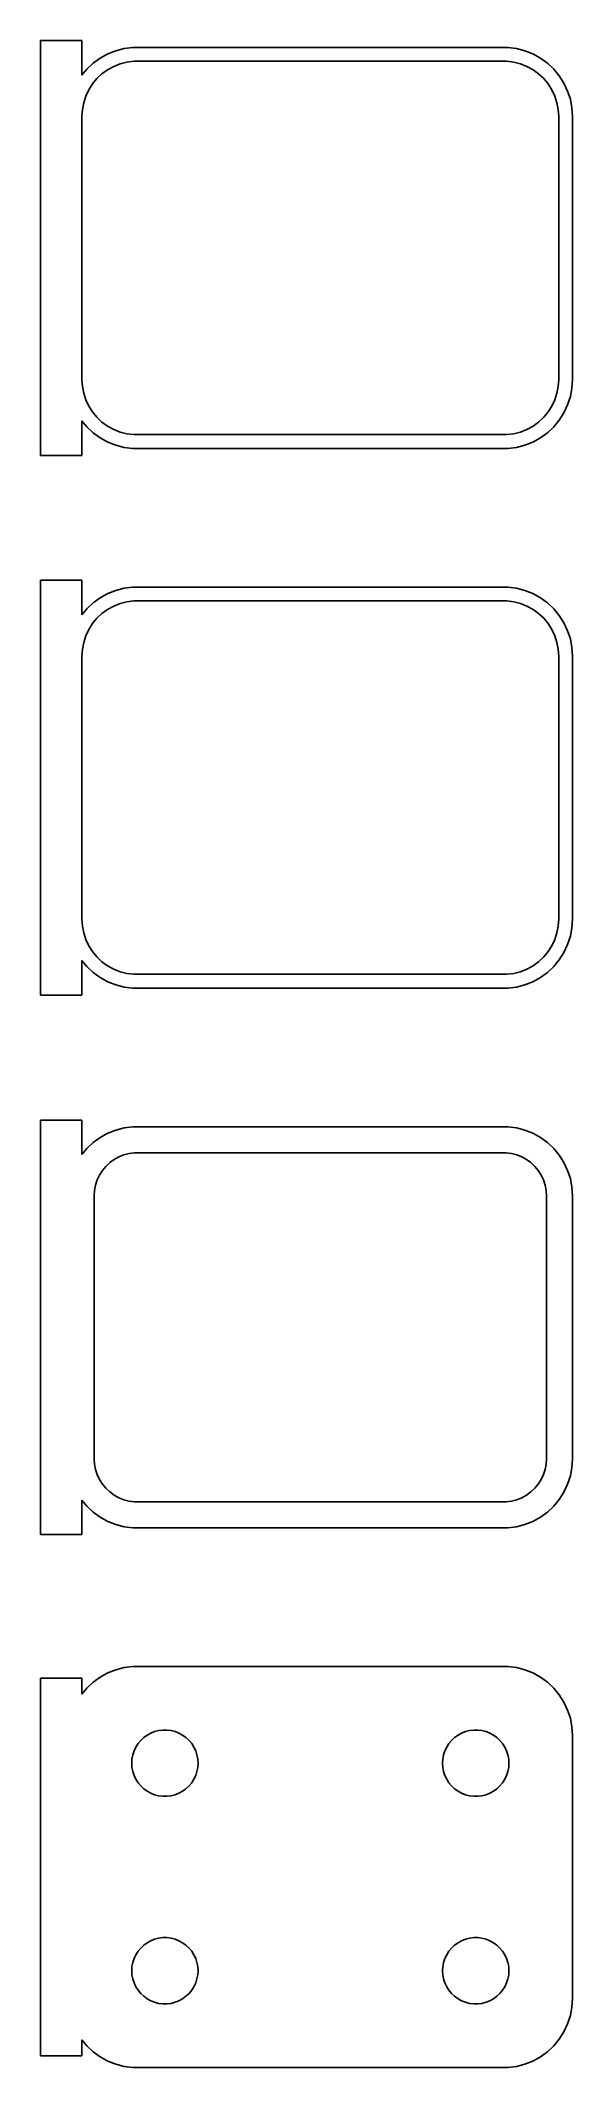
# Model space of a CAD drawing. Header units: metres. Extents: x -20 to 18, y 142 to 288.
import ezdxf

# ---------------------------------------------------------------- set-up
doc = ezdxf.new("R2010")
doc.units = ezdxf.units.M

msp = doc.modelspace()

# ---------------------------------------------------------------- linework, layer by layer
for p, q in [((-17.25, 287.99), (-20.25, 287.99)), ((-20.25, 287.99), (-20.25, 258.01)), ((-17.25, 285.493), (-17.25, 287.99)), ((-14.7951, 287.255), (-15.3789, 287.024)), ((-14.1869, 287.411), (-14.7951, 287.255)), ((-13.5639, 287.49), (-14.1869, 287.411)), ((13.5639, 287.49), (-13.5639, 287.49)), ((14.1869, 287.411), (13.5639, 287.49)), ((14.7951, 287.255), (14.1869, 287.411)), ((15.3789, 287.024), (14.7951, 287.255)), ((-16.8948, 285.923), (-17.25, 285.493)), ((-16.4371, 286.353), (-16.8948, 285.923)), ((-15.9291, 286.722), (-16.4371, 286.353)), ((-15.3789, 287.024), (-15.9291, 286.722)), ((-15.7997, 285.582), (-15.3933, 285.877)), ((-15.3933, 285.877), (-14.9531, 286.119)), ((-14.9531, 286.119), (-14.4861, 286.304)), ((-14.4861, 286.304), (-13.9995, 286.429)), ((-13.9995, 286.429), (-13.5012, 286.492)), ((-13.5012, 286.492), (13.5012, 286.492)), ((13.5012, 286.492), (13.9995, 286.429)), ((13.9995, 286.429), (14.4861, 286.304)), ((14.4861, 286.304), (14.9531, 286.119)), ((14.9531, 286.119), (15.3933, 285.877)), ((15.9291, 286.722), (15.3789, 287.024)), ((15.3933, 285.877), (15.7997, 285.582)), ((16.4371, 286.353), (15.9291, 286.722)), ((16.8948, 285.923), (16.4371, 286.353)), ((17.2951, 285.439), (16.8948, 285.923)), ((-16.9691, 283.972), (-16.7552, 284.427)), ((-16.7552, 284.427), (-16.4861, 284.851)), ((-16.4861, 284.851), (-16.1659, 285.238)), ((-16.1659, 285.238), (-15.7997, 285.582)), ((15.7997, 285.582), (16.1659, 285.238)), ((16.1659, 285.238), (16.4861, 284.851)), ((16.4861, 284.851), (16.7552, 284.427)), ((16.7552, 284.427), (16.9691, 283.972)), ((17.6315, 284.909), (17.2951, 285.439)), ((17.8989, 284.341), (17.6315, 284.909)), ((18.0929, 283.743), (17.8989, 284.341)), ((-17.25, 282.5), (-17.2184, 283.001)), ((-17.2184, 283.001), (-17.1243, 283.495)), ((-17.1243, 283.495), (-16.9691, 283.972)), ((16.9691, 283.972), (17.1243, 283.495)), ((17.1243, 283.495), (17.2184, 283.001)), ((17.2184, 283.001), (17.25, 282.5)), ((18.2106, 283.127), (18.0929, 283.743)), ((18.25, 282.5), (18.2106, 283.127)), ((-17.25, 263.5), (-17.25, 282.5)), ((17.25, 282.5), (17.25, 263.5)), ((18.25, 263.5), (18.25, 282.5)), ((-17.2184, 262.999), (-17.25, 263.5)), ((-17.1243, 262.505), (-17.2184, 262.999)), ((-16.9691, 262.028), (-17.1243, 262.505)), ((17.1243, 262.505), (16.9691, 262.028)), ((17.2184, 262.999), (17.1243, 262.505)), ((17.25, 263.5), (17.2184, 262.999)), ((17.8989, 261.659), (18.0929, 262.257)), ((18.0929, 262.257), (18.2106, 262.873)), ((18.2106, 262.873), (18.25, 263.5)), ((-16.7552, 261.573), (-16.9691, 262.028)), ((-16.4861, 261.149), (-16.7552, 261.573)), ((-16.1659, 260.762), (-16.4861, 261.149)), ((-15.7997, 260.418), (-16.1659, 260.762)), ((16.1659, 260.762), (15.7997, 260.418)), ((16.4861, 261.149), (16.1659, 260.762)), ((16.7552, 261.573), (16.4861, 261.149)), ((16.9691, 262.028), (16.7552, 261.573)), ((17.2951, 260.561), (17.6315, 261.091)), ((17.6315, 261.091), (17.8989, 261.659)), ((-17.25, 260.507), (-16.8948, 260.077)), ((-17.25, 258.01), (-17.25, 260.507)), ((-16.8948, 260.077), (-16.4371, 259.647)), ((-16.4371, 259.647), (-15.9291, 259.278)), ((-15.9291, 259.278), (-15.3789, 258.976)), ((-15.3933, 260.123), (-15.7997, 260.418)), ((-14.9531, 259.881), (-15.3933, 260.123)), ((-14.4861, 259.696), (-14.9531, 259.881)), ((-13.9995, 259.571), (-14.4861, 259.696)), ((-13.5012, 259.508), (-13.9995, 259.571)), ((13.5012, 259.508), (-13.5012, 259.508)), ((13.9995, 259.571), (13.5012, 259.508)), ((14.4861, 259.696), (13.9995, 259.571)), ((14.9531, 259.881), (14.4861, 259.696)), ((15.3933, 260.123), (14.9531, 259.881)), ((15.3789, 258.976), (15.9291, 259.278)), ((15.7997, 260.418), (15.3933, 260.123)), ((15.9291, 259.278), (16.4371, 259.647)), ((16.4371, 259.647), (16.8948, 260.077)), ((16.8948, 260.077), (17.2951, 260.561)), ((-20.25, 258.01), (-17.25, 258.01)), ((-15.3789, 258.976), (-14.7951, 258.745)), ((-14.7951, 258.745), (-14.1869, 258.589)), ((-14.1869, 258.589), (-13.5639, 258.51)), ((-13.5639, 258.51), (13.5639, 258.51)), ((13.5639, 258.51), (14.1869, 258.589)), ((14.1869, 258.589), (14.7951, 258.745)), ((14.7951, 258.745), (15.3789, 258.976)), ((-17.25, 248.99), (-20.25, 248.99)), ((-20.25, 248.99), (-20.25, 219.01)), ((-17.25, 246.493), (-17.25, 248.99)), ((-15.9291, 247.722), (-16.4371, 247.353)), ((-15.3789, 248.024), (-15.9291, 247.722)), ((-14.7951, 248.255), (-15.3789, 248.024)), ((-14.1869, 248.411), (-14.7951, 248.255)), ((-13.5639, 248.49), (-14.1869, 248.411)), ((13.5639, 248.49), (-13.5639, 248.49)), ((14.1869, 248.411), (13.5639, 248.49)), ((14.7951, 248.255), (14.1869, 248.411)), ((15.3789, 248.024), (14.7951, 248.255)), ((15.9291, 247.722), (15.3789, 248.024)), ((16.4371, 247.353), (15.9291, 247.722)), ((-16.8948, 246.923), (-17.25, 246.493)), ((-16.4371, 247.353), (-16.8948, 246.923)), ((-16.4861, 245.851), (-16.1659, 246.238)), ((-16.1659, 246.238), (-15.7997, 246.582)), ((-15.7997, 246.582), (-15.3933, 246.877)), ((-15.3933, 246.877), (-14.9531, 247.119)), ((-14.9531, 247.119), (-14.4861, 247.304)), ((-14.4861, 247.304), (-13.9995, 247.429)), ((-13.9995, 247.429), (-13.5012, 247.492)), ((-13.5012, 247.492), (13.5012, 247.492)), ((13.5012, 247.492), (13.9995, 247.429)), ((13.9995, 247.429), (14.4861, 247.304)), ((14.4861, 247.304), (14.9531, 247.119)), ((14.9531, 247.119), (15.3933, 246.877)), ((15.3933, 246.877), (15.7997, 246.582)), ((15.7997, 246.582), (16.1659, 246.238)), ((16.1659, 246.238), (16.4861, 245.851)), ((16.8948, 246.923), (16.4371, 247.353)), ((17.2951, 246.439), (16.8948, 246.923)), ((17.6315, 245.909), (17.2951, 246.439)), ((-17.1243, 244.495), (-16.9691, 244.972)), ((-16.9691, 244.972), (-16.7552, 245.427)), ((-16.7552, 245.427), (-16.4861, 245.851)), ((16.4861, 245.851), (16.7552, 245.427)), ((16.7552, 245.427), (16.9691, 244.972)), ((16.9691, 244.972), (17.1243, 244.495)), ((17.8989, 245.341), (17.6315, 245.909)), ((18.0929, 244.743), (17.8989, 245.341)), ((18.2106, 244.127), (18.0929, 244.743)), ((-17.25, 243.5), (-17.2184, 244.001)), ((-17.25, 224.5), (-17.25, 243.5)), ((-17.2184, 244.001), (-17.1243, 244.495)), ((17.1243, 244.495), (17.2184, 244.001)), ((17.2184, 244.001), (17.25, 243.5)), ((17.25, 243.5), (17.25, 224.5)), ((18.25, 243.5), (18.2106, 244.127)), ((18.25, 224.5), (18.25, 243.5)), ((-17.2184, 223.999), (-17.25, 224.5)), ((17.25, 224.5), (17.2184, 223.999)), ((18.2106, 223.873), (18.25, 224.5)), ((-17.1243, 223.505), (-17.2184, 223.999)), ((-16.9691, 223.028), (-17.1243, 223.505)), ((-16.7552, 222.573), (-16.9691, 223.028)), ((16.9691, 223.028), (16.7552, 222.573)), ((17.1243, 223.505), (16.9691, 223.028)), ((17.2184, 223.999), (17.1243, 223.505)), ((17.6315, 222.091), (17.8989, 222.659)), ((17.8989, 222.659), (18.0929, 223.257)), ((18.0929, 223.257), (18.2106, 223.873)), ((-17.25, 221.507), (-16.8948, 221.077)), ((-17.25, 219.01), (-17.25, 221.507)), ((-16.4861, 222.149), (-16.7552, 222.573)), ((-16.1659, 221.762), (-16.4861, 222.149)), ((-15.7997, 221.418), (-16.1659, 221.762)), ((-15.3933, 221.123), (-15.7997, 221.418)), ((15.7997, 221.418), (15.3933, 221.123)), ((16.1659, 221.762), (15.7997, 221.418)), ((16.4861, 222.149), (16.1659, 221.762)), ((16.7552, 222.573), (16.4861, 222.149)), ((16.8948, 221.077), (17.2951, 221.561)), ((17.2951, 221.561), (17.6315, 222.091)), ((-16.8948, 221.077), (-16.4371, 220.647)), ((-16.4371, 220.647), (-15.9291, 220.278)), ((-15.9291, 220.278), (-15.3789, 219.976)), ((-14.9531, 220.881), (-15.3933, 221.123)), ((-15.3789, 219.976), (-14.7951, 219.745)), ((-14.4861, 220.696), (-14.9531, 220.881)), ((-14.7951, 219.745), (-14.1869, 219.589)), ((-13.9995, 220.571), (-14.4861, 220.696)), ((-13.5012, 220.508), (-13.9995, 220.571)), ((13.5012, 220.508), (-13.5012, 220.508)), ((13.9995, 220.571), (13.5012, 220.508)), ((14.4861, 220.696), (13.9995, 220.571)), ((14.1869, 219.589), (14.7951, 219.745)), ((14.9531, 220.881), (14.4861, 220.696)), ((14.7951, 219.745), (15.3789, 219.976)), ((15.3933, 221.123), (14.9531, 220.881)), ((15.3789, 219.976), (15.9291, 220.278)), ((15.9291, 220.278), (16.4371, 220.647)), ((16.4371, 220.647), (16.8948, 221.077)), ((-20.25, 219.01), (-17.25, 219.01)), ((-14.1869, 219.589), (-13.5639, 219.51)), ((-13.5639, 219.51), (13.5639, 219.51)), ((13.5639, 219.51), (14.1869, 219.589)), ((-17.25, 209.979), (-20.25, 209.979)), ((-20.25, 209.979), (-20.25, 180.021)), ((-17.25, 207.493), (-17.25, 209.979)), ((-13.5639, 209.49), (-14.1869, 209.411)), ((13.5639, 209.49), (-13.5639, 209.49)), ((14.1869, 209.411), (13.5639, 209.49)), ((-16.4371, 208.353), (-16.8948, 207.923)), ((-15.9291, 208.722), (-16.4371, 208.353)), ((-15.3789, 209.024), (-15.9291, 208.722)), ((-14.7951, 209.255), (-15.3789, 209.024)), ((-14.1869, 209.411), (-14.7951, 209.255)), ((14.7951, 209.255), (14.1869, 209.411)), ((15.3789, 209.024), (14.7951, 209.255)), ((15.9291, 208.722), (15.3789, 209.024)), ((16.4371, 208.353), (15.9291, 208.722)), ((16.8948, 207.923), (16.4371, 208.353)), ((-16.8948, 207.923), (-17.25, 207.493)), ((-15.7684, 206.33), (-15.5192, 206.631)), ((-15.5192, 206.631), (-15.2342, 206.899)), ((-15.2342, 206.899), (-14.918, 207.128)), ((-14.918, 207.128), (-14.5754, 207.317)), ((-14.5754, 207.317), (-14.2119, 207.461)), ((-14.2119, 207.461), (-13.8333, 207.558)), ((-13.8333, 207.558), (-13.4454, 207.607)), ((-13.4454, 207.607), (13.4454, 207.607)), ((13.4454, 207.607), (13.8333, 207.558)), ((13.8333, 207.558), (14.2119, 207.461)), ((14.2119, 207.461), (14.5754, 207.317)), ((14.5754, 207.317), (14.918, 207.128)), ((14.918, 207.128), (15.2342, 206.899)), ((15.2342, 206.899), (15.5192, 206.631)), ((15.5192, 206.631), (15.7684, 206.33)), ((17.2951, 207.439), (16.8948, 207.923)), ((17.6315, 206.909), (17.2951, 207.439)), ((17.8989, 206.341), (17.6315, 206.909)), ((-16.3384, 204.89), (-16.2651, 205.274)), ((-16.2651, 205.274), (-16.1443, 205.646)), ((-16.1443, 205.646), (-15.9779, 206)), ((-15.9779, 206), (-15.7684, 206.33)), ((15.7684, 206.33), (15.9779, 206)), ((15.9779, 206), (16.1443, 205.646)), ((16.1443, 205.646), (16.2651, 205.274)), ((16.2651, 205.274), (16.3384, 204.89)), ((18.0929, 205.743), (17.8989, 206.341)), ((18.2106, 205.127), (18.0929, 205.743)), ((18.25, 204.5), (18.2106, 205.127)), ((-16.3629, 204.5), (-16.3384, 204.89)), ((-16.3629, 185.5), (-16.3629, 204.5)), ((16.3384, 204.89), (16.3629, 204.5)), ((16.3629, 204.5), (16.3629, 185.5)), ((18.25, 185.5), (18.25, 204.5)), ((-16.3384, 185.11), (-16.3629, 185.5)), ((-16.2651, 184.726), (-16.3384, 185.11)), ((-16.1443, 184.354), (-16.2651, 184.726)), ((16.2651, 184.726), (16.1443, 184.354)), ((16.3384, 185.11), (16.2651, 184.726)), ((16.3629, 185.5), (16.3384, 185.11)), ((18.0929, 184.257), (18.2106, 184.873)), ((18.2106, 184.873), (18.25, 185.5)), ((-15.9779, 184), (-16.1443, 184.354)), ((-15.7684, 183.67), (-15.9779, 184)), ((-15.5192, 183.369), (-15.7684, 183.67)), ((-15.2342, 183.101), (-15.5192, 183.369)), ((-14.918, 182.872), (-15.2342, 183.101)), ((15.2342, 183.101), (14.918, 182.872)), ((15.5192, 183.369), (15.2342, 183.101)), ((15.7684, 183.67), (15.5192, 183.369)), ((15.9779, 184), (15.7684, 183.67)), ((16.1443, 184.354), (15.9779, 184)), ((17.6315, 183.091), (17.8989, 183.659)), ((17.8989, 183.659), (18.0929, 184.257)), ((-17.25, 182.507), (-16.8948, 182.077)), ((-17.25, 180.021), (-17.25, 182.507)), ((-16.8948, 182.077), (-16.4371, 181.647)), ((-16.4371, 181.647), (-15.9291, 181.278)), ((-14.5754, 182.683), (-14.918, 182.872)), ((-14.2119, 182.539), (-14.5754, 182.683)), ((-13.8333, 182.442), (-14.2119, 182.539)), ((-13.4454, 182.393), (-13.8333, 182.442)), ((13.4454, 182.393), (-13.4454, 182.393)), ((13.8333, 182.442), (13.4454, 182.393)), ((14.2119, 182.539), (13.8333, 182.442)), ((14.5754, 182.683), (14.2119, 182.539)), ((14.918, 182.872), (14.5754, 182.683)), ((15.9291, 181.278), (16.4371, 181.647)), ((16.4371, 181.647), (16.8948, 182.077)), ((16.8948, 182.077), (17.2951, 182.561)), ((17.2951, 182.561), (17.6315, 183.091)), ((-15.9291, 181.278), (-15.3789, 180.976)), ((-15.3789, 180.976), (-14.7951, 180.745)), ((-14.7951, 180.745), (-14.1869, 180.589)), ((-14.1869, 180.589), (-13.5639, 180.51)), ((-13.5639, 180.51), (13.5639, 180.51)), ((13.5639, 180.51), (14.1869, 180.589)), ((14.1869, 180.589), (14.7951, 180.745)), ((14.7951, 180.745), (15.3789, 180.976)), ((15.3789, 180.976), (15.9291, 181.278)), ((-20.25, 180.021), (-17.25, 180.021)), ((-15.3789, 170.024), (-15.9291, 169.722)), ((-14.7951, 170.255), (-15.3789, 170.024)), ((-14.1869, 170.411), (-14.7951, 170.255)), ((-13.5639, 170.49), (-14.1869, 170.411)), ((13.5639, 170.49), (-13.5639, 170.49)), ((14.1869, 170.411), (13.5639, 170.49)), ((14.7951, 170.255), (14.1869, 170.411)), ((15.3789, 170.024), (14.7951, 170.255)), ((15.9291, 169.722), (15.3789, 170.024)), ((-17.25, 169.653), (-20.25, 169.653)), ((-20.25, 169.653), (-20.25, 142.347)), ((-17.25, 168.493), (-17.25, 169.653)), ((-16.8948, 168.923), (-17.25, 168.493)), ((-16.4371, 169.353), (-16.8948, 168.923)), ((-15.9291, 169.722), (-16.4371, 169.353)), ((16.4371, 169.353), (15.9291, 169.722)), ((16.8948, 168.923), (16.4371, 169.353)), ((17.2951, 168.439), (16.8948, 168.923)), ((17.6315, 167.909), (17.2951, 168.439)), ((17.8989, 167.341), (17.6315, 167.909)), ((18.0929, 166.743), (17.8989, 167.341)), ((-12.7798, 165.349), (-12.536, 165.526)), ((-12.536, 165.526), (-12.2719, 165.672)), ((-12.2719, 165.672), (-11.9916, 165.783)), ((-11.9916, 165.783), (-11.6997, 165.857)), ((-11.6997, 165.857), (-11.4007, 165.895)), ((-11.4007, 165.895), (-11.0993, 165.895)), ((-11.0993, 165.895), (-10.8003, 165.857)), ((-10.8003, 165.857), (-10.5083, 165.783)), ((-10.5083, 165.783), (-10.2281, 165.672)), ((-10.2281, 165.672), (-9.964, 165.526)), ((-9.964, 165.526), (-9.72017, 165.349)), ((9.72017, 165.349), (9.964, 165.526)), ((9.964, 165.526), (10.2281, 165.672)), ((10.2281, 165.672), (10.5083, 165.783)), ((10.5083, 165.783), (10.8003, 165.857)), ((10.8003, 165.857), (11.0993, 165.895)), ((11.0993, 165.895), (11.4007, 165.895)), ((11.4007, 165.895), (11.6997, 165.857)), ((11.6997, 165.857), (11.9916, 165.783)), ((11.9916, 165.783), (12.2719, 165.672)), ((12.2719, 165.672), (12.536, 165.526)), ((12.536, 165.526), (12.7798, 165.349)), ((18.2106, 166.127), (18.0929, 166.743)), ((18.25, 165.5), (18.2106, 166.127)), ((-13.6311, 163.801), (-13.5746, 164.097)), ((-13.5746, 164.097), (-13.4815, 164.383)), ((-13.4815, 164.383), (-13.3531, 164.656)), ((-13.3531, 164.656), (-13.1916, 164.911)), ((-13.1916, 164.911), (-12.9995, 165.143)), ((-12.9995, 165.143), (-12.7798, 165.349)), ((-9.72017, 165.349), (-9.50047, 165.143)), ((-9.50047, 165.143), (-9.30835, 164.911)), ((-9.30835, 164.911), (-9.14685, 164.656)), ((-9.14685, 164.656), (-9.01852, 164.383)), ((-9.01852, 164.383), (-8.9254, 164.097)), ((-8.9254, 164.097), (-8.86891, 163.801)), ((8.86891, 163.801), (8.9254, 164.097)), ((8.9254, 164.097), (9.01852, 164.383)), ((9.01852, 164.383), (9.14685, 164.656)), ((9.14685, 164.656), (9.30835, 164.911)), ((9.30835, 164.911), (9.50047, 165.143)), ((9.50047, 165.143), (9.72017, 165.349)), ((12.7798, 165.349), (12.9995, 165.143)), ((12.9995, 165.143), (13.1916, 164.911)), ((13.1916, 164.911), (13.3531, 164.656)), ((13.3531, 164.656), (13.4815, 164.383)), ((13.4815, 164.383), (13.5746, 164.097)), ((13.5746, 164.097), (13.6311, 163.801)), ((18.25, 146.5), (18.25, 165.5)), ((-13.65, 163.5), (-13.6311, 163.801)), ((-13.6311, 163.199), (-13.65, 163.5)), ((-13.5746, 162.903), (-13.6311, 163.199)), ((-13.4815, 162.617), (-13.5746, 162.903)), ((-13.3531, 162.344), (-13.4815, 162.617)), ((-9.01852, 162.617), (-9.14685, 162.344)), ((-8.9254, 162.903), (-9.01852, 162.617)), ((-8.86891, 163.199), (-8.9254, 162.903)), ((-8.86891, 163.801), (-8.84999, 163.5)), ((-8.84999, 163.5), (-8.86891, 163.199)), ((8.84999, 163.5), (8.86891, 163.801)), ((8.86891, 163.199), (8.84999, 163.5)), ((8.9254, 162.903), (8.86891, 163.199)), ((9.01852, 162.617), (8.9254, 162.903)), ((9.14685, 162.344), (9.01852, 162.617)), ((13.4815, 162.617), (13.3531, 162.344)), ((13.5746, 162.903), (13.4815, 162.617)), ((13.6311, 163.199), (13.5746, 162.903)), ((13.6311, 163.801), (13.65, 163.5)), ((13.65, 163.5), (13.6311, 163.199)), ((-13.1916, 162.089), (-13.3531, 162.344)), ((-12.9995, 161.857), (-13.1916, 162.089)), ((-12.7798, 161.651), (-12.9995, 161.857)), ((-12.536, 161.474), (-12.7798, 161.651)), ((-12.2719, 161.328), (-12.536, 161.474)), ((-11.9916, 161.217), (-12.2719, 161.328)), ((-11.6997, 161.143), (-11.9916, 161.217)), ((-11.4007, 161.105), (-11.6997, 161.143)), ((-10.8003, 161.143), (-11.0993, 161.105)), ((-10.5083, 161.217), (-10.8003, 161.143)), ((-10.2281, 161.328), (-10.5083, 161.217)), ((-9.964, 161.474), (-10.2281, 161.328)), ((-9.72017, 161.651), (-9.964, 161.474)), ((-9.50047, 161.857), (-9.72017, 161.651)), ((-9.30835, 162.089), (-9.50047, 161.857)), ((-9.14685, 162.344), (-9.30835, 162.089)), ((9.30835, 162.089), (9.14685, 162.344)), ((9.50047, 161.857), (9.30835, 162.089)), ((9.72017, 161.651), (9.50047, 161.857)), ((9.964, 161.474), (9.72017, 161.651)), ((10.2281, 161.328), (9.964, 161.474)), ((10.5083, 161.217), (10.2281, 161.328)), ((10.8003, 161.143), (10.5083, 161.217)), ((11.0993, 161.105), (10.8003, 161.143)), ((11.6997, 161.143), (11.4007, 161.105)), ((11.9916, 161.217), (11.6997, 161.143)), ((12.2719, 161.328), (11.9916, 161.217)), ((12.536, 161.474), (12.2719, 161.328)), ((12.7798, 161.651), (12.536, 161.474)), ((12.9995, 161.857), (12.7798, 161.651)), ((13.1916, 162.089), (12.9995, 161.857)), ((13.3531, 162.344), (13.1916, 162.089)), ((-11.0993, 161.105), (-11.4007, 161.105)), ((11.4007, 161.105), (11.0993, 161.105)), ((-11.6997, 150.857), (-11.4007, 150.895)), ((-11.4007, 150.895), (-11.0993, 150.895)), ((-11.0993, 150.895), (-10.8003, 150.857)), ((10.8003, 150.857), (11.0993, 150.895)), ((11.0993, 150.895), (11.4007, 150.895)), ((11.4007, 150.895), (11.6997, 150.857)), ((-13.4815, 149.383), (-13.3531, 149.656)), ((-13.3531, 149.656), (-13.1916, 149.911)), ((-13.1916, 149.911), (-12.9995, 150.143)), ((-12.9995, 150.143), (-12.7798, 150.349)), ((-12.7798, 150.349), (-12.536, 150.526)), ((-12.536, 150.526), (-12.2719, 150.672)), ((-12.2719, 150.672), (-11.9916, 150.783)), ((-11.9916, 150.783), (-11.6997, 150.857)), ((-10.8003, 150.857), (-10.5083, 150.783)), ((-10.5083, 150.783), (-10.2281, 150.672)), ((-10.2281, 150.672), (-9.964, 150.526)), ((-9.964, 150.526), (-9.72017, 150.349)), ((-9.72017, 150.349), (-9.50047, 150.143)), ((-9.50047, 150.143), (-9.30835, 149.911)), ((-9.30835, 149.911), (-9.14685, 149.656)), ((-9.14685, 149.656), (-9.01852, 149.383)), ((9.01852, 149.383), (9.14685, 149.656)), ((9.14685, 149.656), (9.30835, 149.911)), ((9.30835, 149.911), (9.50047, 150.143)), ((9.50047, 150.143), (9.72017, 150.349)), ((9.72017, 150.349), (9.964, 150.526)), ((9.964, 150.526), (10.2281, 150.672)), ((10.2281, 150.672), (10.5083, 150.783)), ((10.5083, 150.783), (10.8003, 150.857)), ((11.6997, 150.857), (11.9916, 150.783)), ((11.9916, 150.783), (12.2719, 150.672)), ((12.2719, 150.672), (12.536, 150.526)), ((12.536, 150.526), (12.7798, 150.349)), ((12.7798, 150.349), (12.9995, 150.143)), ((12.9995, 150.143), (13.1916, 149.911)), ((13.1916, 149.911), (13.3531, 149.656)), ((13.3531, 149.656), (13.4815, 149.383)), ((-13.65, 148.5), (-13.6311, 148.801)), ((-13.6311, 148.199), (-13.65, 148.5)), ((-13.6311, 148.801), (-13.5746, 149.097)), ((-13.5746, 147.903), (-13.6311, 148.199)), ((-13.5746, 149.097), (-13.4815, 149.383)), ((-9.01852, 149.383), (-8.9254, 149.097)), ((-8.9254, 149.097), (-8.86891, 148.801)), ((-8.86891, 148.199), (-8.9254, 147.903)), ((-8.86891, 148.801), (-8.84999, 148.5)), ((-8.84999, 148.5), (-8.86891, 148.199)), ((8.84999, 148.5), (8.86891, 148.801)), ((8.86891, 148.199), (8.84999, 148.5)), ((8.86891, 148.801), (8.9254, 149.097)), ((8.9254, 147.903), (8.86891, 148.199)), ((8.9254, 149.097), (9.01852, 149.383)), ((13.4815, 149.383), (13.5746, 149.097)), ((13.5746, 149.097), (13.6311, 148.801)), ((13.6311, 148.199), (13.5746, 147.903)), ((13.6311, 148.801), (13.65, 148.5)), ((13.65, 148.5), (13.6311, 148.199)), ((-13.4815, 147.617), (-13.5746, 147.903)), ((-13.3531, 147.344), (-13.4815, 147.617)), ((-13.1916, 147.089), (-13.3531, 147.344)), ((-12.9995, 146.857), (-13.1916, 147.089)), ((-12.7798, 146.651), (-12.9995, 146.857)), ((-12.536, 146.474), (-12.7798, 146.651)), ((-9.72017, 146.651), (-9.964, 146.474)), ((-9.50047, 146.857), (-9.72017, 146.651)), ((-9.30835, 147.089), (-9.50047, 146.857)), ((-9.14685, 147.344), (-9.30835, 147.089)), ((-9.01852, 147.617), (-9.14685, 147.344)), ((-8.9254, 147.903), (-9.01852, 147.617)), ((9.01852, 147.617), (8.9254, 147.903)), ((9.14685, 147.344), (9.01852, 147.617)), ((9.30835, 147.089), (9.14685, 147.344)), ((9.50047, 146.857), (9.30835, 147.089)), ((9.72017, 146.651), (9.50047, 146.857)), ((9.964, 146.474), (9.72017, 146.651)), ((12.7798, 146.651), (12.536, 146.474)), ((12.9995, 146.857), (12.7798, 146.651)), ((13.1916, 147.089), (12.9995, 146.857)), ((13.3531, 147.344), (13.1916, 147.089)), ((13.4815, 147.617), (13.3531, 147.344)), ((13.5746, 147.903), (13.4815, 147.617)), ((18.2106, 145.873), (18.25, 146.5)), ((-12.2719, 146.328), (-12.536, 146.474)), ((-11.9916, 146.217), (-12.2719, 146.328)), ((-11.6997, 146.143), (-11.9916, 146.217)), ((-11.4007, 146.105), (-11.6997, 146.143)), ((-11.0993, 146.105), (-11.4007, 146.105)), ((-10.8003, 146.143), (-11.0993, 146.105)), ((-10.5083, 146.217), (-10.8003, 146.143)), ((-10.2281, 146.328), (-10.5083, 146.217)), ((-9.964, 146.474), (-10.2281, 146.328)), ((10.2281, 146.328), (9.964, 146.474)), ((10.5083, 146.217), (10.2281, 146.328)), ((10.8003, 146.143), (10.5083, 146.217)), ((11.0993, 146.105), (10.8003, 146.143)), ((11.4007, 146.105), (11.0993, 146.105)), ((11.6997, 146.143), (11.4007, 146.105)), ((11.9916, 146.217), (11.6997, 146.143)), ((12.2719, 146.328), (11.9916, 146.217)), ((12.536, 146.474), (12.2719, 146.328)), ((17.8989, 144.659), (18.0929, 145.257)), ((18.0929, 145.257), (18.2106, 145.873)), ((16.8948, 143.077), (17.2951, 143.561)), ((17.2951, 143.561), (17.6315, 144.091)), ((17.6315, 144.091), (17.8989, 144.659)), ((-20.25, 142.347), (-17.25, 142.347)), ((-17.25, 142.347), (-17.25, 143.507)), ((-17.25, 143.507), (-16.8948, 143.077)), ((-16.8948, 143.077), (-16.4371, 142.647)), ((-16.4371, 142.647), (-15.9291, 142.278)), ((-15.9291, 142.278), (-15.3789, 141.976)), ((15.3789, 141.976), (15.9291, 142.278)), ((15.9291, 142.278), (16.4371, 142.647)), ((16.4371, 142.647), (16.8948, 143.077)), ((-15.3789, 141.976), (-14.7951, 141.745)), ((-14.7951, 141.745), (-14.1869, 141.589)), ((-14.1869, 141.589), (-13.5639, 141.51)), ((-13.5639, 141.51), (13.5639, 141.51)), ((13.5639, 141.51), (14.1869, 141.589)), ((14.1869, 141.589), (14.7951, 141.745)), ((14.7951, 141.745), (15.3789, 141.976))]:
    msp.add_line(p, q)

doc.saveas('drawing.dxf')
